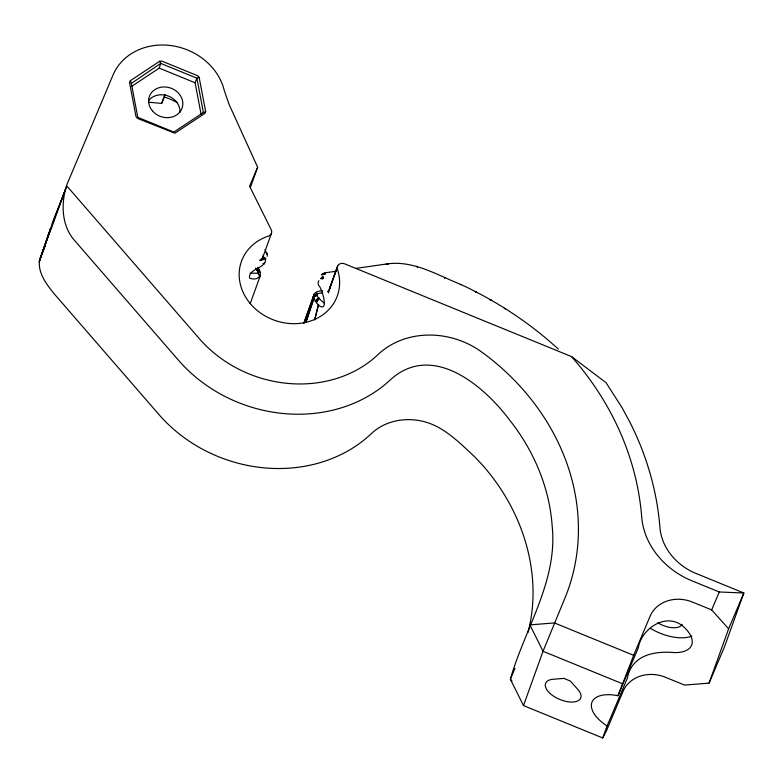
<?xml version="1.0" encoding="UTF-8"?>
<svg xmlns="http://www.w3.org/2000/svg" width="783" height="783" viewBox="0 0 783 783"><rect width="100%" height="100%" fill="white"/><g stroke="black" fill="none" stroke-linecap="round" stroke-linejoin="round"><path stroke-width="1.17" d="M328.635 291.736L328.635 292.822L327.734 291.305L328.635 291.736L337.219 267.512L328.938 290.092M265.643 259.183C265.711 268.98 248.397 268.256 249.523 278.053C257.959 281.626 264.302 274.539 257.529 267.365M318.896 280.735A5.598 4.864 19.8 0 0 319.17 286.138C321.314 287.381 329.046 311.086 320.169 306.319C312.583 300.819 310.019 290.796 322.537 290.796M62.963 196.073L52.314 223.39L39.424 260.749C38.044 273.6 46.892 284.787 54.507 294.183L158.939 414.55A141.508 122.921 19.8 0 0 371.514 433.479C383.915 421.773 402.061 417.672 418.631 420.481C441.181 424.024 457.928 441.172 473.852 456.058C519.295 501.051 544.42 569.358 527.996 632.498M322.606 293.087C310.89 292.695 320.648 299.83 324.563 303.481M263.225 255.248L262.452 257.93L259.692 260.533L265.613 258.693L265.662 257.891L265.065 258.928L261.933 258.644M266.837 253.242L266.171 252.576L267.189 254.583L265.075 249.611M263.744 259.506L263.45 256.393L263.783 257.529L262.452 257.93L263.891 258.674L263.196 259.633L261.639 258.958L261.688 259.985L260.357 260.103M460.893 284.806L460.962 284.513C437.217 275.107 413.17 259.907 386.528 264.008L355.511 268.452M314.668 319.718L318.427 304.421M314.756 319.816L318.573 304.607M267.14 256.295L267.365 255.444M66.496 185.571C61.074 203.463 61.368 225.024 74.052 239.882L178.485 360.249A141.508 122.921 19.8 0 0 391.06 379.178C432.813 342.269 483.894 385.716 509.596 420.001C533.683 450.372 549.588 487.643 552.211 526.489C557.78 581.133 524.708 628.769 510.369 679.194L523.484 705.581L602.744 737.977L606.6 730.5L622.612 692.378A33.6 29.186 19.8 0 1 665.491 677.285L684.587 685.086L709.075 683.119L724.304 647.287L743.85 592.995L695.989 573.43C677.187 565.855 661.645 548.364 659.952 527.693A330.416 287.009 19.8 0 0 646.846 462.978A324.749 282.086 19.8 0 0 629.738 421.89L621.986 407.551L606.032 382.672L571.521 356.588L344.628 263.842A5.598 4.864 19.8 0 0 338.931 264.429A5.598 4.864 19.8 0 0 337.444 269.332A50.964 44.269 19.8 0 1 306.182 322.263A50.964 44.269 19.8 0 1 242.838 291.697A50.964 44.269 19.8 0 1 268.5 236.075A5.598 4.864 19.8 0 0 271.212 229.732L249.581 186.217L257.646 167.249L229.076 104.393L224.281 90.505A58.872 51.13 19.8 0 0 171.526 45.649A58.872 51.13 19.8 0 0 113.124 74.816L66.496 185.571L199.205 338.53A119.114 103.464 19.8 0 0 378.13 354.474A78.398 68.101 19.8 0 1 481.966 352.193A237.425 206.232 19.8 0 1 564.083 600.16L543.03 651.28L523.484 705.581M250.08 273.198L257.861 273.218L258.047 272.004L255.522 268.07M445.008 277.574L444.597 278.454M48.096 235.507L50.181 230.682L39.424 260.749L49.045 233.207M313.738 298.382L305.899 322.459L313.846 298.626M137.857 117.665L131.299 83.067L130.281 80.776L159.654 61.25L161.827 61.084L197.727 75.765L199.146 77.39L205.675 111.597L204.911 113.388L174.883 133.208L137.465 118.409L136.056 116.784L129.518 82.567L130.281 80.776M39.209 262.276L50.455 228.646L49.779 231.083L50.327 230.525M39.424 260.749L50.181 230.682L46.951 239.177M314.237 293.938L303.863 323.271L314.443 293.645M250.198 303.667L260.308 275.655M337.737 265.799L329.437 288.966L329.829 288.418M50.895 229.82L65.449 189.408L52.314 223.39M131.847 86.287L159.184 68.101L160.73 63.394L159.654 61.25M148.467 102.181L161.68 103.425L164.919 94.42M161.68 103.425L165.184 94.831M201.172 114.621L195.084 82.773L196.905 78.183L199.146 77.39M250.315 187.597L257.646 167.249M271.388 233.53L263.019 256.785L263.783 257.529L262.745 257.421M602.744 737.977L607.079 725.949L627.369 678.186C631.783 654.872 654.392 650.81 674.388 652.582A34.716 17.177 23 0 0 683.667 626.801C666.725 611.621 641.522 628.24 638.253 647.952L617.963 695.715A34.716 17.177 23 0 0 591.87 702.39A34.716 17.177 23 0 0 607.079 725.949M617.963 695.715L633.662 655.322L649.675 617.19A33.6 29.186 19.8 0 1 692.563 602.098L711.659 609.908L728.621 628.818L709.075 683.119M49.877 230.985L48.458 234.792L49.975 230.877M41.333 255.258L45.14 246.293M514.979 668.349L510.369 679.194L511.984 680.995M711.659 609.908L719.274 591.987L743.85 592.995L728.621 628.818M319.014 298.098L316.577 302.169L319.19 298.284M322.508 278.797L321.862 277.622L322.86 276.145L323.496 278.131L322.508 278.797L320.423 278.591L323.007 277.27M203.13 112.801L205.675 111.597M315.559 300.907L318.691 297.775L315.383 300.682M322.204 274.716L325.219 273.923L324.867 273.169L321.333 274.755L324.485 272.895L336.416 271.192M387.585 264.096L388.241 264.106L386.225 264.282L388.241 264.106M313.396 297.237L316.733 295.357L313.347 296.062L316.743 295.103M262.902 263.675L264.057 264.057L263.9 263.303L264.908 262.736M313.337 296.904L316.733 295.357L313.337 296.62M386.225 264.282L387.879 263.832M316.939 294.447L313.543 295.171L316.841 294.682M256.873 270.204L258.703 269.939L256.442 269.538L258.547 269.626M261.639 258.958L263.891 258.674M460.316 284.552L460.962 284.513C496.442 300.985 529.494 322.694 558.338 349.13M256.677 269.91L258.703 269.939M325.219 273.923L323.32 273.688L324.054 274.324M258.047 272.004L259.946 272.386L257.832 271.623M321.862 277.622L323.496 278.131M159.184 68.101L195.084 82.773M137.935 117.401L173.846 132.073L203.374 112.527L196.905 78.183L160.73 63.394L131.319 83.458M719.274 591.987L692.133 580.898A78.398 68.101 19.8 0 1 641.688 516.868A308.022 267.551 19.8 0 0 625.265 444.715A302.023 262.344 19.8 0 0 571.521 356.588M633.662 655.322L554.403 622.925L529.915 624.893L543.03 651.28L622.299 683.676M262.892 257.078L263.783 257.529M317.781 293.772L315.921 292.539L317.418 293.977M257.861 273.218L260.054 276.223L258.038 272.983M261.346 259.271L261.688 259.985M266.876 253.036L266.974 253.526M148.555 100.645A17.363 15.083 19.8 0 1 168.198 96.015A17.363 15.083 19.8 0 1 179.992 112.321M164.371 97.082A58.872 51.13 19.8 0 1 177.575 102.779M682.199 624.354A17.921 8.867 23 0 1 657.779 622.779M691.849 636.041A34.716 17.177 23 0 1 650.399 628.328M63.384 195.036A47.597 1.155 -67.8 0 1 66.349 187.724M505.505 308.727L504.418 308.404L505.505 308.727M491.058 300.036L490.109 299.84L491.058 300.036M476.201 291.951L475.398 291.883L476.201 291.951M416.673 266.386L417.486 266.993L416.673 266.386M563.868 678.401L552.945 679.282A19.037 9.425 23 0 0 548.433 691.829A19.037 9.425 23 0 0 573.352 702.018A19.037 9.425 23 0 0 577.864 689.461L570.298 681.024L563.868 678.401M152.577 111.049A17.363 15.083 19.8 0 0 181.783 108.876A17.363 15.083 19.8 0 0 162.795 87.001A17.363 15.083 19.8 0 0 152.577 111.049"/></g></svg>
